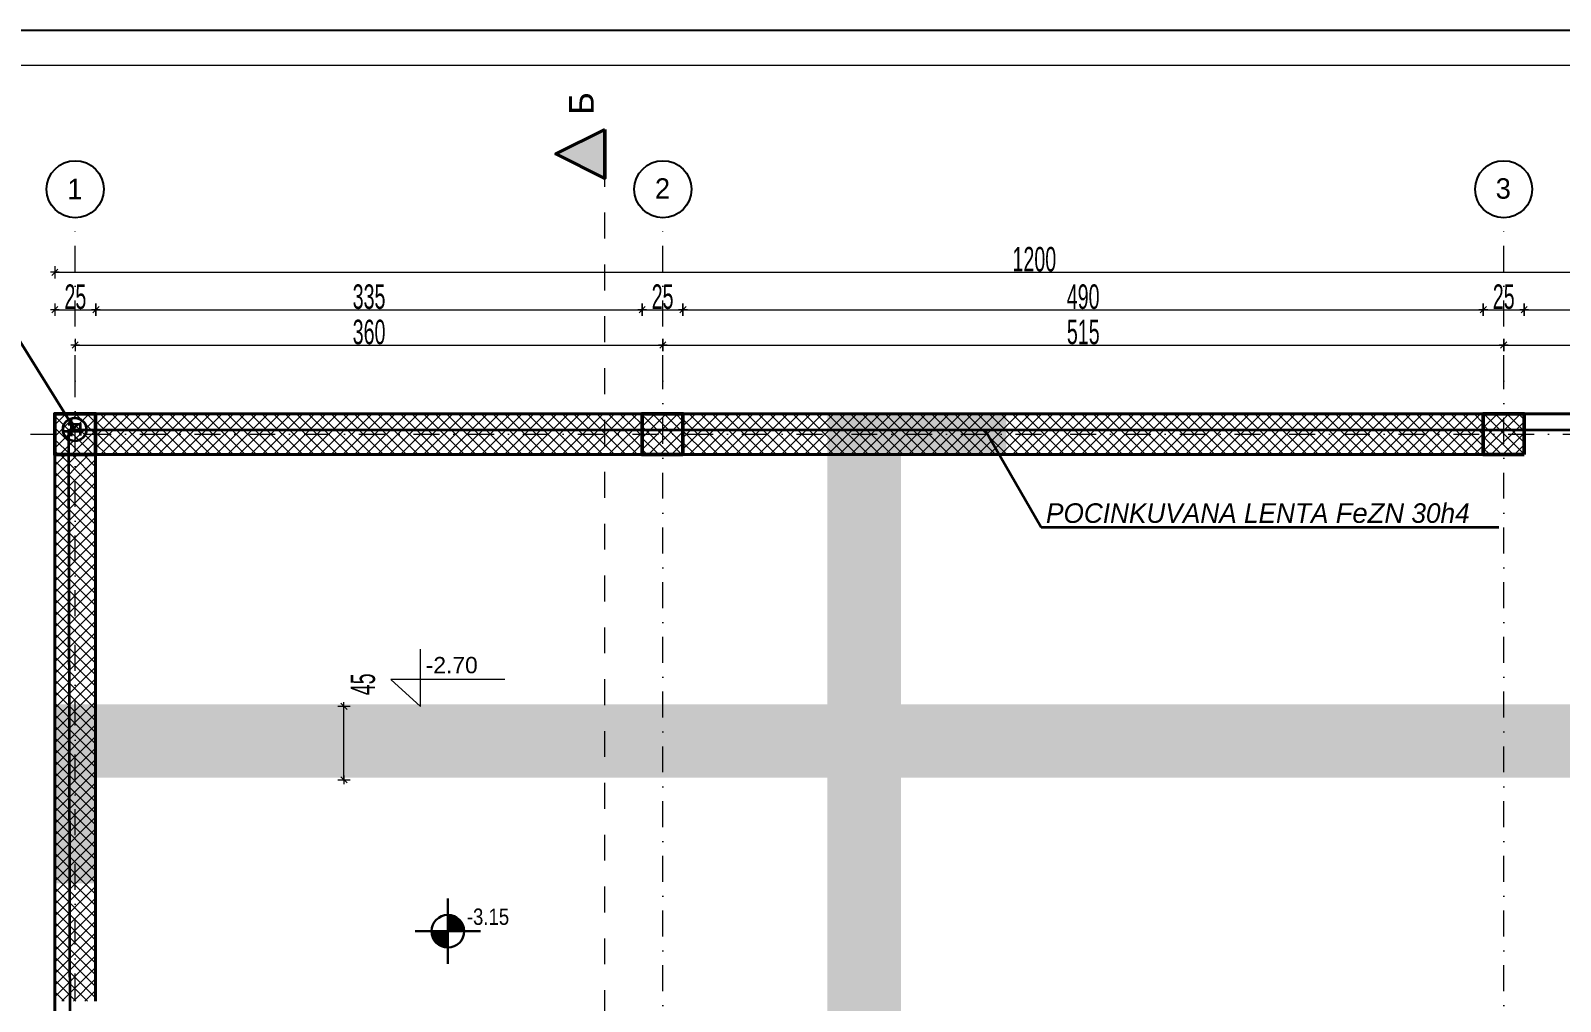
# Model space of a CAD drawing. Header units: millimetres. Extents: x -22688 to 165477, y -34508 to 218425.
# Drawn here: x -13015 to -3644, y 97100 to 103046 of the extents above; entities that cross this region are included whole.
import ezdxf

# ---------------------------------------------------------------- set-up
doc = ezdxf.new("R2010")
doc.units = ezdxf.units.MM
doc.header["$MEASUREMENT"] = 0
for name, pattern in [('- Двойно прекъснати линии', [1093.611073, 529.166651, -211.666656, 141.111112, -211.666656]), ('- Прекъснати линия', [211.666667, 105.833333, -105.833333]), ('ACAD_ISO03W100', [30, 12, -18]), ('Dot & Dashed', [670.277762, 317.5, -176.388889, 0, -176.388874])]:
    doc.linetypes.add(name, pattern=pattern)
for name, color, linetype in [('4 _ - Фрагмент - Чертежи.2D Elements', 7, 'Continuous'), ('6 _ - Конструктивни оси.Dimensioning', 7, 'Continuous'), ('6 _ - Размери - Нива.Dimensioning', 7, 'Continuous'), ('7 _ - Основни елементи.2D Elements', 7, 'Continuous'), ('Marker - Section', 7, 'Continuous'), ('Structural - Bearing', 7, 'Continuous')]:
    doc.layers.add(name, color=color, linetype=linetype)
for name, color, linetype, lineweight, true_color in [('Dimensioning - General_Pen_No__25', 7, 'Continuous', 13, 0x40a5ff), ('hatch', 7, 'Continuous', 9, 0x7a7a7a), ('New_Structural - Bearing_Pen_No__8', 7, 'Continuous', 35, 0xa80f02)]:
    doc.layers.add(name, color=color, linetype=linetype, lineweight=lineweight, true_color=true_color)
for name, color, linetype, lineweight in [('Dimensioning - General_Pen_No__46', 5, 'Continuous', 13), ('dimenzija', 7, 'Continuous', 13), ('GROMOBRAN', 5, 'Continuous', 35), ('OSKI', 143, 'Continuous', 20), ('tekst', 7, 'Continuous', 13)]:
    doc.layers.add(name, color=color, linetype=linetype, lineweight=lineweight)
doc.styles.add('GENERATED_STYLE_2', font='arial.ttf')
doc.styles.add('GENERATED_STYLE_3', font='GOTHICB.TTF')
doc.styles.add('GENERATED_STYLE_6', font='Cambria Math.ttf')
doc.styles.add('PLATEIA', font='CGSAPPS.shx', dxfattribs={"width": 0.6})
doc.dimstyles.new('50', dxfattribs={"dimtxt": 150, "dimasz": 0.5, "dimexe": 0.18, "dimexo": 0.0625, "dimgap": 4, "dimtad": 1, "dimdec": 0, "dimlfac": 0.1, "dimzin": 12, "dimdsep": 46, "dimtxsty": 'PLATEIA', "dimblk": 'A$C321216CB', "dimcen": 0.09, "dimse1": 1, "dimse2": 1, "dimclrd": 256, "dimclrt": 256, "dimadec": 3, "dimazin": 0, "dimtfac": 1, "dimtdec": 0, "dimtix": 1, "dimtmove": 2, "dimatfit": 3, "dimldrblk": 'A$C321216CB', "dimfxl": 1, "dimtolj": 1, "dimtzin": 0, "dimlwd": -1, "dimarcsym": 0})
pattern_1 = [(45, (-69726.457, 95813.185), (-35.355335, 35.355335), []), (135, (-69726.457, 95813.185), (35.355335, 35.355335), [])]
pattern_2 = [(45, (-72778.455, 106513.07), (-35.35534, 35.35534), []), (135, (-72778.455, 106513.07), (-35.35534, -35.35534), [])]

# ---------------------------------------------------------------- blocks, each defined once
blk = doc.blocks.new('A$C321216CB')
for p, q in [((-54, 0), (54, 0)), ((-38, -38), (38, 38)), ((0, -75), (0, 75))]:
    blk.add_line(p, q)
blk = doc.blocks.new('*D757')
at = {"ltscale": 50, "transparency": 16777216}
blk.add_line((-13591.6, 100698.3), (-13591.6, 100449.3), dxfattribs=at)
at = {"layer": 'DEFPOINTS', "color": 0, "ltscale": 50, "transparency": 16777216}
for p in [(-12866.2, 100698.8), (-13591.6, 100448.8), (-12866.2, 100448.8)]:
    blk.add_point(p, dxfattribs=at)
at = {"ltscale": 50, "transparency": 16777216, "xscale": 0.5, "yscale": 0.5, "zscale": 0.5}
for p, rotation in [((-13591.6, 100698.8), 90), ((-13591.6, 100448.8), 270)]:
    blk.add_blockref('A$C321216CB', p, dxfattribs=dict(at, rotation=rotation))
at = {"ltscale": 50, "transparency": 16777216, "insert": (-13670.6, 100573.8), "char_height": 150, "attachment_point": 5, "rotation": 90, "style": 'PLATEIA'}
blk.add_mtext('\\A1;25', dxfattribs=at)
blk = doc.blocks.new('*D758')
at = {"layer": 'DEFPOINTS', "color": 0, "ltscale": 50, "transparency": 16777216}
for p in [(-12866.2, 100448.8), (-13591.6, 97098.8), (-12866.2, 97098.8)]:
    blk.add_point(p, dxfattribs=at)
at = {"layer": 'dimenzija', "ltscale": 50, "transparency": 16777216}
blk.add_line((-13591.6, 100448.3), (-13591.6, 97099.3), dxfattribs=at)
at = {"layer": 'dimenzija', "ltscale": 50, "transparency": 16777216, "xscale": 0.5, "yscale": 0.5, "zscale": 0.5}
for p, rotation in [((-13591.6, 100448.8), 90), ((-13591.6, 97098.8), 270)]:
    blk.add_blockref('A$C321216CB', p, dxfattribs=dict(at, rotation=rotation))
at = {"layer": 'dimenzija', "ltscale": 50, "transparency": 16777216, "insert": (-13670.6, 98773.8), "char_height": 150, "attachment_point": 5, "rotation": 90, "style": 'PLATEIA'}
blk.add_mtext('\\A1;335', dxfattribs=at)
blk = doc.blocks.new('*D759')
at = {"layer": 'DEFPOINTS', "color": 0, "ltscale": 50, "transparency": 16777216}
for p in [(-12866.2, 97098.8), (-13591.6, 96848.8), (-12866.2, 96848.8)]:
    blk.add_point(p, dxfattribs=at)
at = {"layer": 'dimenzija', "ltscale": 50, "transparency": 16777216}
blk.add_line((-13591.6, 97098.3), (-13591.6, 96849.3), dxfattribs=at)
at = {"layer": 'dimenzija', "ltscale": 50, "transparency": 16777216, "xscale": 0.5, "yscale": 0.5, "zscale": 0.5}
for p, rotation in [((-13591.6, 97098.8), 90), ((-13591.6, 96848.8), 270)]:
    blk.add_blockref('A$C321216CB', p, dxfattribs=dict(at, rotation=rotation))
at = {"layer": 'dimenzija', "ltscale": 50, "transparency": 16777216, "insert": (-13670.6, 96973.8), "char_height": 150, "attachment_point": 5, "rotation": 90, "style": 'PLATEIA'}
blk.add_mtext('\\A1;25', dxfattribs=at)
blk = doc.blocks.new('*D734')
at = {"layer": 'DEFPOINTS', "color": 0, "ltscale": 50, "transparency": 16777216}
for p in [(-12866.2, 100698.8), (-13850.9, 93798.8), (-12866.2, 93798.8)]:
    blk.add_point(p, dxfattribs=at)
at = {"layer": 'dimenzija', "ltscale": 50, "transparency": 16777216}
blk.add_line((-13850.9, 100698.3), (-13850.9, 93799.3), dxfattribs=at)
at = {"layer": 'dimenzija', "ltscale": 50, "transparency": 16777216, "xscale": 0.5, "yscale": 0.5, "zscale": 0.5}
for p, rotation in [((-13850.9, 100698.8), 90), ((-13850.9, 93798.8), 270)]:
    blk.add_blockref('A$C321216CB', p, dxfattribs=dict(at, rotation=rotation))
at = {"layer": 'dimenzija', "ltscale": 50, "transparency": 16777216, "insert": (-13929.9, 97248.8), "char_height": 150, "attachment_point": 5, "rotation": 90, "style": 'PLATEIA'}
blk.add_mtext('\\A1;690', dxfattribs=at)
blk = doc.blocks.new('*D762')
at = {"layer": 'DEFPOINTS', "color": 0, "ltscale": 50, "transparency": 16777216}
for p in [(-9141.5, 101120.2), (-12741.2, 100899), (-9141.5, 100899)]:
    blk.add_point(p, dxfattribs=at)
at = {"layer": 'dimenzija', "ltscale": 50, "transparency": 16777216}
blk.add_line((-12740.7, 101120.2), (-9142, 101120.2), dxfattribs=at)
at = {"layer": 'dimenzija', "ltscale": 50, "transparency": 16777216, "xscale": 0.5, "yscale": 0.5, "zscale": 0.5, "rotation": 180}
blk.add_blockref('A$C321216CB', (-12741.2, 101120.2), dxfattribs=at)
at = {"layer": 'dimenzija', "ltscale": 50, "transparency": 16777216, "xscale": 0.5, "yscale": 0.5, "zscale": 0.5}
blk.add_blockref('A$C321216CB', (-9141.5, 101120.2), dxfattribs=at)
at = {"layer": 'dimenzija', "ltscale": 50, "transparency": 16777216, "insert": (-10941.3, 101199.2), "char_height": 150, "attachment_point": 5, "style": 'PLATEIA'}
blk.add_mtext('\\A1;360', dxfattribs=at)
blk = doc.blocks.new('*D763')
at = {"layer": 'DEFPOINTS', "color": 0, "ltscale": 50, "transparency": 16777216}
for p in [(-3991.5, 101120.2), (-9141.5, 100899), (-3991.5, 100899)]:
    blk.add_point(p, dxfattribs=at)
at = {"layer": 'dimenzija', "ltscale": 50, "transparency": 16777216}
blk.add_line((-9141, 101120.2), (-3992, 101120.2), dxfattribs=at)
at = {"layer": 'dimenzija', "ltscale": 50, "transparency": 16777216, "xscale": 0.5, "yscale": 0.5, "zscale": 0.5, "rotation": 180}
blk.add_blockref('A$C321216CB', (-9141.5, 101120.2), dxfattribs=at)
at = {"layer": 'dimenzija', "ltscale": 50, "transparency": 16777216, "xscale": 0.5, "yscale": 0.5, "zscale": 0.5}
blk.add_blockref('A$C321216CB', (-3991.5, 101120.2), dxfattribs=at)
at = {"layer": 'dimenzija', "ltscale": 50, "transparency": 16777216, "insert": (-6566.5, 101199.2), "char_height": 150, "attachment_point": 5, "style": 'PLATEIA'}
blk.add_mtext('\\A1;515', dxfattribs=at)
blk = doc.blocks.new('*D735')
at = {"layer": 'DEFPOINTS', "color": 0, "ltscale": 50, "transparency": 16777216}
for p in [(-12614.4, 101336.5), (-12866.2, 100698.8), (-12614.4, 100698.8)]:
    blk.add_point(p, dxfattribs=at)
at = {"layer": 'dimenzija', "ltscale": 50, "transparency": 16777216}
blk.add_line((-12865.7, 101336.5), (-12614.9, 101336.5), dxfattribs=at)
at = {"layer": 'dimenzija', "ltscale": 50, "transparency": 16777216, "xscale": 0.5, "yscale": 0.5, "zscale": 0.5, "rotation": 180}
blk.add_blockref('A$C321216CB', (-12866.2, 101336.5), dxfattribs=at)
at = {"layer": 'dimenzija', "ltscale": 50, "transparency": 16777216, "xscale": 0.5, "yscale": 0.5, "zscale": 0.5}
blk.add_blockref('A$C321216CB', (-12614.4, 101336.5), dxfattribs=at)
at = {"layer": 'dimenzija', "ltscale": 50, "transparency": 16777216, "insert": (-12740.3, 101415.5), "char_height": 150, "attachment_point": 5, "style": 'PLATEIA'}
blk.add_mtext('\\A1;25', dxfattribs=at)
blk = doc.blocks.new('*D764')
at = {"layer": 'DEFPOINTS', "color": 0, "ltscale": 50, "transparency": 16777216}
for p in [(-9268.5, 101336.5), (-12614.4, 100698.8), (-9268.5, 100698.8)]:
    blk.add_point(p, dxfattribs=at)
at = {"layer": 'dimenzija', "ltscale": 50, "transparency": 16777216}
blk.add_line((-12613.9, 101336.5), (-9269, 101336.5), dxfattribs=at)
at = {"layer": 'dimenzija', "ltscale": 50, "transparency": 16777216, "xscale": 0.5, "yscale": 0.5, "zscale": 0.5, "rotation": 180}
blk.add_blockref('A$C321216CB', (-12614.4, 101336.5), dxfattribs=at)
at = {"layer": 'dimenzija', "ltscale": 50, "transparency": 16777216, "xscale": 0.5, "yscale": 0.5, "zscale": 0.5}
blk.add_blockref('A$C321216CB', (-9268.5, 101336.5), dxfattribs=at)
at = {"layer": 'dimenzija', "ltscale": 50, "transparency": 16777216, "insert": (-10941.4, 101415.5), "char_height": 150, "attachment_point": 5, "style": 'PLATEIA'}
blk.add_mtext('\\A1;335', dxfattribs=at)
blk = doc.blocks.new('*D765')
at = {"layer": 'DEFPOINTS', "color": 0, "ltscale": 50, "transparency": 16777216}
for p in [(-9018.5, 101336.5), (-9268.5, 100698.8), (-9018.5, 100698.8)]:
    blk.add_point(p, dxfattribs=at)
at = {"layer": 'dimenzija', "ltscale": 50, "transparency": 16777216}
blk.add_line((-9268, 101336.5), (-9019, 101336.5), dxfattribs=at)
at = {"layer": 'dimenzija', "ltscale": 50, "transparency": 16777216, "xscale": 0.5, "yscale": 0.5, "zscale": 0.5, "rotation": 180}
blk.add_blockref('A$C321216CB', (-9268.5, 101336.5), dxfattribs=at)
at = {"layer": 'dimenzija', "ltscale": 50, "transparency": 16777216, "xscale": 0.5, "yscale": 0.5, "zscale": 0.5}
blk.add_blockref('A$C321216CB', (-9018.5, 101336.5), dxfattribs=at)
at = {"layer": 'dimenzija', "ltscale": 50, "transparency": 16777216, "insert": (-9143.5, 101415.5), "char_height": 150, "attachment_point": 5, "style": 'PLATEIA'}
blk.add_mtext('\\A1;25', dxfattribs=at)
blk = doc.blocks.new('*D766')
at = {"layer": 'DEFPOINTS', "color": 0, "ltscale": 50, "transparency": 16777216}
for p in [(-4116.2, 101336.5), (-9018.5, 100698.8), (-4116.2, 100698.8)]:
    blk.add_point(p, dxfattribs=at)
at = {"layer": 'dimenzija', "ltscale": 50, "transparency": 16777216}
blk.add_line((-9018, 101336.5), (-4116.7, 101336.5), dxfattribs=at)
at = {"layer": 'dimenzija', "ltscale": 50, "transparency": 16777216, "xscale": 0.5, "yscale": 0.5, "zscale": 0.5, "rotation": 180}
blk.add_blockref('A$C321216CB', (-9018.5, 101336.5), dxfattribs=at)
at = {"layer": 'dimenzija', "ltscale": 50, "transparency": 16777216, "xscale": 0.5, "yscale": 0.5, "zscale": 0.5}
blk.add_blockref('A$C321216CB', (-4116.2, 101336.5), dxfattribs=at)
at = {"layer": 'dimenzija', "ltscale": 50, "transparency": 16777216, "insert": (-6567.3, 101415.5), "char_height": 150, "attachment_point": 5, "style": 'PLATEIA'}
blk.add_mtext('\\A1;490', dxfattribs=at)
blk = doc.blocks.new('*D767')
at = {"layer": 'DEFPOINTS', "color": 0, "ltscale": 50, "transparency": 16777216}
for p in [(-3866.2, 101336.5), (-4116.2, 100698.8), (-3866.2, 100698.8)]:
    blk.add_point(p, dxfattribs=at)
at = {"layer": 'dimenzija', "ltscale": 50, "transparency": 16777216}
blk.add_line((-4115.7, 101336.5), (-3866.7, 101336.5), dxfattribs=at)
at = {"layer": 'dimenzija', "ltscale": 50, "transparency": 16777216, "xscale": 0.5, "yscale": 0.5, "zscale": 0.5, "rotation": 180}
blk.add_blockref('A$C321216CB', (-4116.2, 101336.5), dxfattribs=at)
at = {"layer": 'dimenzija', "ltscale": 50, "transparency": 16777216, "xscale": 0.5, "yscale": 0.5, "zscale": 0.5}
blk.add_blockref('A$C321216CB', (-3866.2, 101336.5), dxfattribs=at)
at = {"layer": 'dimenzija', "ltscale": 50, "transparency": 16777216, "insert": (-3991.2, 101415.5), "char_height": 150, "attachment_point": 5, "style": 'PLATEIA'}
blk.add_mtext('\\A1;25', dxfattribs=at)
blk = doc.blocks.new('*D768')
at = {"layer": 'DEFPOINTS', "color": 0, "ltscale": 50, "transparency": 16777216}
for p in [(-991.2, 101120.2), (-3991.5, 100899), (-991.2, 100698.8)]:
    blk.add_point(p, dxfattribs=at)
at = {"layer": 'dimenzija', "ltscale": 50, "transparency": 16777216}
blk.add_line((-3991, 101120.2), (-991.7, 101120.2), dxfattribs=at)
at = {"layer": 'dimenzija', "ltscale": 50, "transparency": 16777216, "xscale": 0.5, "yscale": 0.5, "zscale": 0.5, "rotation": 180}
blk.add_blockref('A$C321216CB', (-3991.5, 101120.2), dxfattribs=at)
at = {"layer": 'dimenzija', "ltscale": 50, "transparency": 16777216, "xscale": 0.5, "yscale": 0.5, "zscale": 0.5}
blk.add_blockref('A$C321216CB', (-991.2, 101120.2), dxfattribs=at)
at = {"layer": 'dimenzija', "ltscale": 50, "transparency": 16777216, "insert": (-2491.3, 101199.2), "char_height": 150, "attachment_point": 5, "style": 'PLATEIA'}
blk.add_mtext('\\A1;300', dxfattribs=at)
blk = doc.blocks.new('*D769')
at = {"layer": 'DEFPOINTS', "color": 0, "ltscale": 50, "transparency": 16777216}
for p in [(-1116.2, 101336.5), (-3866.2, 100698.8), (-1116.2, 100698.8)]:
    blk.add_point(p, dxfattribs=at)
at = {"layer": 'dimenzija', "ltscale": 50, "transparency": 16777216}
blk.add_line((-3865.7, 101336.5), (-1116.7, 101336.5), dxfattribs=at)
at = {"layer": 'dimenzija', "ltscale": 50, "transparency": 16777216, "xscale": 0.5, "yscale": 0.5, "zscale": 0.5, "rotation": 180}
blk.add_blockref('A$C321216CB', (-3866.2, 101336.5), dxfattribs=at)
at = {"layer": 'dimenzija', "ltscale": 50, "transparency": 16777216, "xscale": 0.5, "yscale": 0.5, "zscale": 0.5}
blk.add_blockref('A$C321216CB', (-1116.2, 101336.5), dxfattribs=at)
at = {"layer": 'dimenzija', "ltscale": 50, "transparency": 16777216, "insert": (-2491.2, 101415.5), "char_height": 150, "attachment_point": 5, "style": 'PLATEIA'}
blk.add_mtext('\\A1;275', dxfattribs=at)
blk = doc.blocks.new('*D736')
at = {"layer": 'DEFPOINTS', "color": 0, "ltscale": 50, "transparency": 16777216}
for p in [(-866.2, 101565.9), (-12866.2, 100698.8), (-866.2, 100698.8)]:
    blk.add_point(p, dxfattribs=at)
at = {"layer": 'dimenzija', "ltscale": 50, "transparency": 16777216}
blk.add_line((-12865.7, 101565.9), (-866.7, 101565.9), dxfattribs=at)
at = {"layer": 'dimenzija', "ltscale": 50, "transparency": 16777216, "xscale": 0.5, "yscale": 0.5, "zscale": 0.5, "rotation": 180}
blk.add_blockref('A$C321216CB', (-12866.2, 101565.9), dxfattribs=at)
at = {"layer": 'dimenzija', "ltscale": 50, "transparency": 16777216, "xscale": 0.5, "yscale": 0.5, "zscale": 0.5}
blk.add_blockref('A$C321216CB', (-866.2, 101565.9), dxfattribs=at)
at = {"layer": 'dimenzija', "ltscale": 50, "transparency": 16777216, "insert": (-6866.2, 101644.9), "char_height": 150, "attachment_point": 5, "style": 'PLATEIA'}
blk.add_mtext('\\A1;1200', dxfattribs=at)
blk = doc.blocks.new('*D771')
at = {"layer": 'DEFPOINTS', "color": 0, "transparency": 16777216}
for p in [(-11095.3, 98906.6), (-11095.3, 98906.6), (-11095.3, 98456.6)]:
    blk.add_point(p, dxfattribs=at)
at = {"layer": 'dimenzija', "transparency": 16777216}
blk.add_line((-11095.3, 98457.1), (-11095.3, 98906.1), dxfattribs=at)
at = {"layer": 'dimenzija', "transparency": 16777216, "xscale": 0.5, "yscale": 0.5, "zscale": 0.5}
for p, rotation in [((-11095.3, 98906.6), 90), ((-11095.3, 98456.6), 270)]:
    blk.add_blockref('A$C321216CB', p, dxfattribs=dict(at, rotation=rotation))
at = {"layer": 'dimenzija', "transparency": 16777216, "insert": (-10978.8, 99041.8), "char_height": 150, "attachment_point": 5, "rotation": 90, "style": 'PLATEIA'}
blk.add_mtext('\\A1;45', dxfattribs=at)
blk = doc.blocks.new('SPOJKA')
at = {"layer": 'GROMOBRAN'}
for p, q in [((212074, -49577.7), (212027.9, -49577.7)), ((212031.5, -49567.2), (212031.5, -49597.9)), ((212055.1, -49565.5), (212055.1, -49605.2)), ((212063.2, -49596.2), (212029.9, -49596.2))]:
    blk.add_line(p, q, dxfattribs=at)
blk.add_circle((212046.7, -49582.3), 29.7, dxfattribs=at)

msp = doc.modelspace()

# ---------------------------------------------------------------- hatches: boundary and pattern name
at = {"layer": '6 _ - Размери - Нива.Dimensioning', "linetype": 'Continuous', "lineweight": 50}
for points in [[(-10458.9, 97529.8), (-10358.9, 97529.8), (-10366.5, 97568.1), (-10388.2, 97600.5), (-10420.7, 97622.2), (-10458.9, 97629.8)], [(-10458.9, 97529.8), (-10558.9, 97529.8), (-10551.3, 97491.6), (-10529.6, 97459.1), (-10497.2, 97437.4), (-10458.9, 97429.8)]]:
    msp.add_hatch(color=256, dxfattribs=at).paths.add_polyline_path(points)
at = {"layer": 'hatch', "linetype": 'Continuous', "lineweight": 9}
h = msp.add_hatch(dxfattribs=at)
h.set_pattern_fill('1_БЕТОН_СГЛОБЯЕМИ_ЕЛЕМЕН_E7', color=256, scale=0.5, style=0, pattern_type=2)
h.set_pattern_definition(pattern_1)
h.paths.add_polyline_path([(-12616.2, 100448.8), (-12616.2, 100698.8), (-12866.2, 100698.8), (-12866.2, 100448.8)])
h = msp.add_hatch(dxfattribs=at)
h.set_pattern_fill('ANSI37', color=256, scale=400, style=0)
h.set_pattern_definition(pattern_2)
h.paths.add_polyline_path([(-12616.2, 100698.8), (-12616.2, 100448.8), (-9268.5, 100448.8), (-9268.5, 100698.8)])
h = msp.add_hatch(dxfattribs=at)
h.set_pattern_fill('1_БЕТОН_СГЛОБЯЕМИ_ЕЛЕМЕН_E7', color=256, scale=0.5, style=0, pattern_type=2)
h.set_pattern_definition(pattern_1)
h.paths.add_polyline_path([(-9018.5, 100448.8), (-9018.5, 100698.8), (-9268.5, 100698.8), (-9268.5, 100448.8)])
h = msp.add_hatch(dxfattribs=at)
h.set_pattern_fill('ANSI37', color=256, scale=400, style=0)
h.set_pattern_definition(pattern_2)
h.paths.add_polyline_path([(-9018.5, 100698.8), (-9018.5, 100448.8), (-4116.2, 100448.8), (-4116.2, 100698.8)])
h = msp.add_hatch(dxfattribs=at)
h.set_pattern_fill('1_БЕТОН_СГЛОБЯЕМИ_ЕЛЕМЕН_E7', color=256, scale=0.5, style=0, pattern_type=2)
h.set_pattern_definition(pattern_1)
h.paths.add_polyline_path([(-3866.2, 100448.8), (-3866.2, 100698.8), (-4116.2, 100698.8), (-4116.2, 100448.8)])
h = msp.add_hatch(dxfattribs=at)
h.set_pattern_fill('ANSI37', color=256, scale=400, style=0)
h.set_pattern_definition(pattern_2)
h.paths.add_polyline_path([(-12866.2, 97101), (-12616.2, 97101), (-12616.2, 100448.8), (-12866.2, 100448.8)])
at = {"layer": 'Marker - Section', "linetype": 'Continuous', "lineweight": 50}
msp.add_hatch(color=256, dxfattribs=at).paths.add_polyline_path([(-9497.3, 102440.9), (-9797.3, 102290.9), (-9497.3, 102140.9)])
at = {"layer": 'OSKI', "true_color": 0x939598}
h = msp.add_hatch(color=252, dxfattribs=at)
h.dxf.hatch_style = 1
h.paths.add_polyline_path([(-8133.9, 97924.4), (-7683.9, 97924.4), (-7683.9, 99564), (-8133.9, 99564)], flags=17)
h.paths.add_polyline_path([(-8133.9, 99564), (-7683.9, 99564), (-7683.9, 100014), (-8133.9, 100014)], flags=17)
h.paths.add_polyline_path([(-8133.9, 100014), (-7683.9, 100014), (-7683.9, 100698.8), (-8133.9, 100698.8)], flags=17)
h.paths.add_polyline_path([(-8133.9, 100698.8), (-7683.9, 100698.8), (-7683.9, 100448.8), (-7037.8, 100448.8), (-7037.8, 100701.5), (-8133.9, 100696)])
h.paths.add_polyline_path([(-8133.9, 96052.2), (-7683.9, 96052.2), (-7683.9, 97924.4), (-8133.9, 97924.4)])
h.paths.add_polyline_path([(-8133.9, 93799.4), (-7683.9, 93799.4), (-7037.8, 93799.4), (-7037.8, 94049.4), (-7683.9, 94049.4), (-7683.9, 96052.2), (-8133.9, 96052.2)])
h.paths.add_polyline_path([(-8133.9, 97598.1), (-7037.8, 100701.5)])
h = msp.add_hatch(color=252, dxfattribs=at)
h.dxf.hatch_style = 1
h.paths.add_polyline_path([(-8745.9, 98919.8), (-8745.9, 98469.8), (-7106.3, 98469.8), (-7106.3, 98919.8)], flags=17)
h.paths.add_polyline_path([(-7106.3, 98919.8), (-7106.3, 98469.8), (-6656.3, 98469.8), (-6656.3, 98919.8)], flags=17)
h.paths.add_polyline_path([(-6656.3, 98919.8), (-6656.3, 98469.8), (-866.2, 98469.8), (-866.2, 98919.8)])
h.paths.add_polyline_path([(4237.4, 98919.8), (-866.2, 98469.8)])
h.paths.add_polyline_path([(-10618.1, 98919.8), (-10618.1, 98469.8), (-8745.9, 98469.8), (-8745.9, 98919.8)])
h.paths.add_polyline_path([(-12870.9, 98919.8), (-12870.9, 98469.8), (-12870.9, 97823.7), (-12620.9, 97823.7), (-12620.9, 98469.8), (-10618.1, 98469.8), (-10618.1, 98919.8)])
h.paths.add_polyline_path([(-9063.1, 98919.8), (-5969.7, 98469.8)])

# ---------------------------------------------------------------- linework, layer by layer
at = {"layer": '4 _ - Фрагмент - Чертежи.2D Elements', "linetype": 'Continuous', "lineweight": 25, "ltscale": 0.01}
msp.add_lwpolyline([(3829.6, 103046), (-17170.4, 103046)], dxfattribs=at)
at = {"layer": '6 _ - Конструктивни оси.Dimensioning', "linetype": 'Continuous', "lineweight": 25, "ltscale": 0.01}
for centre in [(-12741.2, 102074), (-9141.5, 102074), (-3991.5, 102074)]:
    msp.add_circle(centre, 175, dxfattribs=at)
at = {"layer": '6 _ - Конструктивни оси.Dimensioning', "linetype": '- Двойно прекъснати линии', "lineweight": 13, "ltscale": 0.01}
for p in [(-12741.2, 100899), (-12741.2, 100899), (-9141.5, 100899), (-9141.5, 100899), (-3991.5, 100899), (-3991.5, 100899)]:
    msp.add_point(p, dxfattribs=at)
at = {"layer": '6 _ - Размери - Нива.Dimensioning', "linetype": 'Continuous', "lineweight": 30, "ltscale": 0.01}
for p, q in [((-10458.9, 97329.8), (-10458.9, 97729.8)), ((-10658.9, 97529.8), (-10258.9, 97529.8))]:
    msp.add_line(p, q, dxfattribs=at)
msp.add_circle((-10458.9, 97529.8), 100, dxfattribs=at)
at = {"layer": '7 _ - Основни елементи.2D Elements', "linetype": 'Continuous', "lineweight": 20, "ltscale": 0.8, "flags": 128}
msp.add_lwpolyline([(-15920.4, 102834.1), (3576.9, 102834.1), (3576.9, 88411.6), (-15920.4, 88411.6)], close=True, dxfattribs=at)
at = {"layer": 'Dimensioning - General_Pen_No__25'}
for p, q in [((-10625.4, 98906.6), (-10625.4, 99256.8)), ((-10625.4, 98906.6), (-10809, 99071.5)), ((-10109, 99071.5), (-10809, 99071.5))]:
    msp.add_line(p, q, dxfattribs=at)
at = {"layer": 'GROMOBRAN'}
for p, q in [((-6825.1, 100002.2), (-7169.6, 100600.7)), ((-4020.3, 100002.2), (-6825.1, 100002.2))]:
    msp.add_line(p, q, dxfattribs=at)
msp.add_lwpolyline([(-13201, 101338), (-12744.5, 100603)], dxfattribs=at)
msp.add_lwpolyline([(-12780.5, 100600.7), (-963.3, 100600.7), (-948.6, 93891.8), (-12765.8, 93891.8)], close=True, dxfattribs=at)
at = {"layer": 'Marker - Section', "linetype": '- Прекъснати линия', "lineweight": 20, "ltscale": 1.5}
msp.add_line((-9497.3, 91929.7), (-9497.3, 102440.9), dxfattribs=at)
at = {"layer": 'Marker - Section', "linetype": 'Continuous', "lineweight": 50, "ltscale": 0.01, "flags": 128}
msp.add_lwpolyline([(-9497.3, 102440.9), (-9497.3, 102140.9), (-9797.3, 102290.9)], close=True, dxfattribs=at)
at = {"layer": 'New_Structural - Bearing_Pen_No__8', "color": 14, "linetype": 'Continuous', "lineweight": 50, "true_color": 0xa80f02}
for points in [[(-12616.2, 100448.8), (-12616.2, 100698.8), (-12866.2, 100698.8), (-12866.2, 100448.8)], [(-9018.5, 100448.8), (-9018.5, 100698.8), (-9268.5, 100698.8), (-9268.5, 100448.8)], [(-3866.2, 100448.8), (-3866.2, 100698.8), (-4116.2, 100698.8), (-4116.2, 100448.8)]]:
    msp.add_lwpolyline(points, close=True, dxfattribs=at)
at = {"layer": 'OSKI', "linetype": 'Dot & Dashed', "ltscale": 0.5}
for p, q in [((-12741.2, 100899), (-12741.2, 101899)), ((-9141.5, 100899), (-9141.5, 101899)), ((-3991.5, 100899), (-3991.5, 101899)), ((-12741.2, 93425.1), (-12741.2, 100899)), ((-9141.5, 93474.5), (-9141.5, 100899)), ((-3991.5, 93474.5), (-3991.5, 100899)), ((-13350.9, 100573.8), (466, 100573.8))]:
    msp.add_line(p, q, dxfattribs=at)
at = {"layer": 'Structural - Bearing', "linetype": 'Continuous', "lineweight": 20, "ltscale": 0.01}
msp.add_line((-12866.2, 100390.7), (-12866.2, 98390.7), dxfattribs=at)
at = {"layer": 'Structural - Bearing', "linetype": 'Continuous', "lineweight": 15, "ltscale": 0.01}
msp.add_line((-12866.2, 98465.7), (-12866.2, 98390.7), dxfattribs=at)
at = {"layer": 'Structural - Bearing', "linetype": 'Continuous', "lineweight": 40, "ltscale": 0.01, "flags": 128}
for points in [[(-9268.5, 100698.8), (-12616.2, 100698.8)], [(-7318.5, 100698.8), (-9018.5, 100698.8)], [(-7068.5, 100698.8), (-7318.5, 100698.8)], [(-4116.2, 100698.8), (-7068.5, 100698.8)], [(-1116.2, 100698.8), (-3866.2, 100698.8)], [(-12866.2, 100448.8), (-12866.2, 95998.8)], [(-12616.2, 100448.8), (-9268.5, 100448.8)], [(-12616.2, 97101), (-12616.2, 100448.8)], [(-9018.5, 100448.8), (-4116.2, 100448.8)]]:
    msp.add_lwpolyline(points, dxfattribs=at)

# ---------------------------------------------------------------- block references
at = {"layer": 'GROMOBRAN', "linetype": 'ACAD_ISO03W100', "xscale": 2.400000000001455, "yscale": 2.400000000001455, "zscale": 2.400000000001455, "rotation": 180}
msp.add_blockref('SPOJKA', (496167.6, -18394.5), dxfattribs=at)

# ---------------------------------------------------------------- texts
at = {"layer": '6 _ - Конструктивни оси.Dimensioning', "linetype": 'Continuous', "lineweight": 13, "char_height": 125, "attachment_point": 1, "style": 'GENERATED_STYLE_6'}
for s, insert in [('\\A1;{\\pql;\\pt0;\\fCentury Gothic|b0|i0|c0|p34;2}', (-9190.3, 102141.5)), ('\\A1;{\\pql;\\pt0;\\fCentury Gothic|b0|i0|c0|p34;3}', (-4040.3, 102141.5)), ('\\A1;{\\pql;\\pt0;\\fCentury Gothic|b0|i0|c0|p34;1}', (-12790, 102138.3))]:
    msp.add_mtext(s, dxfattribs=dict(at, insert=insert))
at = {"layer": '6 _ - Размери - Нива.Dimensioning', "linetype": 'Continuous', "lineweight": 35, "insert": (-10342.3, 97567.3), "char_height": 100, "attachment_point": 7, "style": 'GENERATED_STYLE_6'}
msp.add_mtext('\\A1;\\pxql;{\\fCentury Gothic|b0|i0|c0|p34;\\W0.85;-3.15}', dxfattribs=at)
at = {"layer": 'Dimensioning - General_Pen_No__46', "insert": (-10594.1, 99108.2), "char_height": 100, "width": 469.099, "attachment_point": 7, "style": 'GENERATED_STYLE_2'}
msp.add_mtext('-2.70', dxfattribs=at)
at = {"layer": 'Marker - Section', "linetype": 'Continuous', "lineweight": 50, "insert": (-9565.9, 102530.9), "char_height": 150, "attachment_point": 7, "rotation": 90, "style": 'GENERATED_STYLE_3'}
msp.add_mtext('\\A1;{\\fArial|b0|i0|c204|p34;Б}', dxfattribs=at)
at = {"layer": 'tekst', "insert": (-6794.8, 100150.8), "char_height": 120, "width": 3199.786, "attachment_point": 1}
msp.add_mtext('{\\fMacedonian Helv|b0|i1|c0|p34;POCINKUVANA LENTA \\fArial|b0|i1|c0|p34;FeZN\\fMacedonian Helv|b0|i1|c0|p34; 30h4}', dxfattribs=at)

# ---------------------------------------------------------------- dimensions: what is measured, and where the dimension line sits
at = {"ltscale": 50}
dim = msp.add_linear_dim(base=(-13591.6, 100448.8), p1=(-12866.2, 100698.8), p2=(-12866.2, 100448.8), angle=90, dimstyle='50', dxfattribs=at)
dim.commit()
dim.dimension.update_dxf_attribs({"geometry": '*D757', "text_midpoint": (-13670.6, 100573.8)})
at = {"layer": 'dimenzija', "ltscale": 50}
for base, p1, p2, picture, middle in [((-866.2, 101565.9), (-12866.2, 100698.8), (-866.2, 100698.8), '*D736', (-6866.2, 101644.9)), ((-12614.4, 101336.5), (-12866.2, 100698.8), (-12614.4, 100698.8), '*D735', (-12740.3, 101415.5)), ((-9268.5, 101336.5), (-12614.4, 100698.8), (-9268.5, 100698.8), '*D764', (-10941.4, 101415.5)), ((-9018.5, 101336.5), (-9268.5, 100698.8), (-9018.5, 100698.8), '*D765', (-9143.5, 101415.5)), ((-4116.2, 101336.5), (-9018.5, 100698.8), (-4116.2, 100698.8), '*D766', (-6567.3, 101415.5)), ((-3866.2, 101336.5), (-4116.2, 100698.8), (-3866.2, 100698.8), '*D767', (-3991.2, 101415.5)), ((-1116.2, 101336.5), (-3866.2, 100698.8), (-1116.2, 100698.8), '*D769', (-2491.2, 101415.5)), ((-9141.5, 101120.2), (-12741.2, 100899), (-9141.5, 100899), '*D762', (-10941.3, 101199.2)), ((-3991.5, 101120.2), (-9141.5, 100899), (-3991.5, 100899), '*D763', (-6566.5, 101199.2)), ((-991.2, 101120.2), (-3991.5, 100899), (-991.2, 100698.8), '*D768', (-2491.3, 101199.2))]:
    dim = msp.add_linear_dim(base=base, p1=p1, p2=p2, dimstyle='50', dxfattribs=at)
    dim.commit()
    dim.dimension.update_dxf_attribs({"geometry": picture, "text_midpoint": middle})
for base, p1, p2, picture, middle in [((-13850.9, 93798.8), (-12866.2, 100698.8), (-12866.2, 93798.8), '*D734', (-13929.9, 97248.8)), ((-13591.6, 97098.8), (-12866.2, 100448.8), (-12866.2, 97098.8), '*D758', (-13670.6, 98773.8)), ((-13591.6, 96848.8), (-12866.2, 97098.8), (-12866.2, 96848.8), '*D759', (-13670.6, 96973.8))]:
    dim = msp.add_linear_dim(base=base, p1=p1, p2=p2, angle=90, dimstyle='50', dxfattribs=at)
    dim.commit()
    dim.dimension.update_dxf_attribs({"geometry": picture, "text_midpoint": middle})
at = {"layer": 'dimenzija'}
dim = msp.add_linear_dim(base=(-11095.3, 98906.6), p1=(-11095.3, 98456.6), p2=(-11095.3, 98906.6), angle=270, dimstyle='50', dxfattribs=at)
dim.commit()
dim.dimension.update_dxf_attribs({"geometry": '*D771', "text_midpoint": (-10978.8, 99041.8), "dimtype": 160})

doc.saveas('drawing.dxf')
